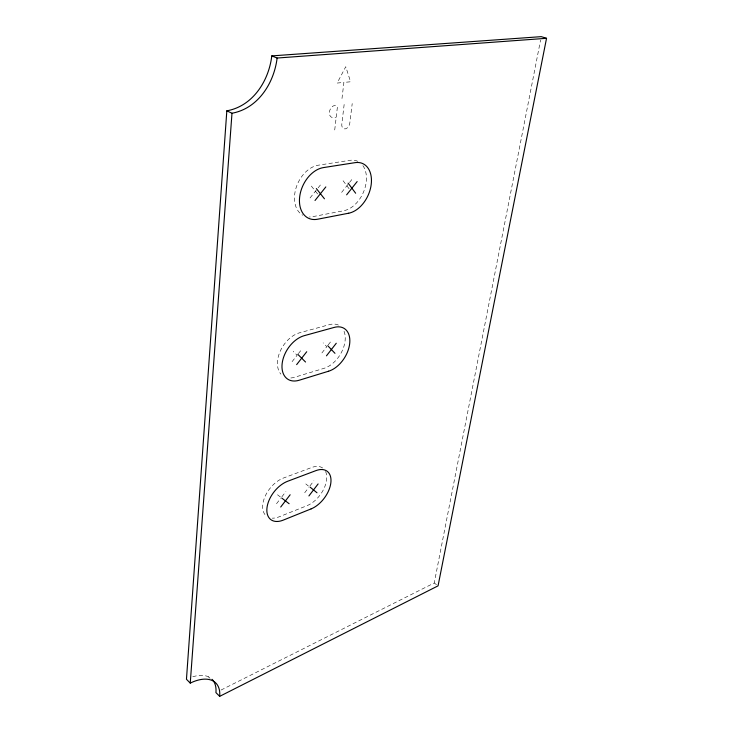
<?xml version="1.0" encoding="UTF-8"?>
<svg xmlns="http://www.w3.org/2000/svg" width="733" height="733" viewBox="0 0 733 733"><rect width="100%" height="100%" fill="white"/><g stroke="black" fill="none" stroke-linecap="round" stroke-linejoin="round"><path stroke-width="0.55" stroke-dasharray="3.67 2.75" d="M334.715 129.988L337.272 108.127A3.042 2.117 -69.6 0 0 335.393 105.433L334.697 105.515A6.249 4.343 -69.4 0 0 329.419 112.067A6.249 4.343 -69.4 0 0 333.304 117.555L335.741 117.262M341.99 98.524L343.896 82.417L337.153 83.058L345.756 66.703L350.576 81.775L344.373 82.371M344.153 104.462L341.807 124.124A5.507 3.784 -68.8 0 0 345.17 128.898A5.507 3.784 -68.8 0 0 349.806 123.117L352.207 103.564M221.027 690.055L434.238 582.992L540.578 40.013M304.699 492.75L308.639 487.628M309.949 485.924L313.88 480.811M276.515 503.736L280.556 498.495M281.903 496.754L285.925 491.531M321.897 352.958L326.79 346.682L323.134 342.852M328.192 344.895L331.683 340.424M292.091 361.662L297.122 355.239L293.218 351.373M298.377 353.636L302.143 348.835M341.642 192.385L348.853 183.314M349.504 182.49L352.124 179.2M310.041 197.974L317.453 188.683M318.131 187.84L320.825 184.469M434.238 582.992L436.529 584.705M277.505 494.757L280.482 497.056M305.789 483.908L308.419 486.061M208.52 676.834L210.032 678.327M311.342 186.063L318.131 194.612M343.081 180.721L350.649 190.8M192.77 676.77A40.572 22.017 -46.1 0 1 210.398 677.915M325.544 471.456A23.09 13.799 -53.4 0 1 306.935 505.706L279.081 516.838A23.612 14.33 -52.3 0 1 272.282 518.158M322.621 467.975A23.09 13.799 -53.4 0 0 311.708 467.48L283.414 478.044A23.612 14.33 -52.3 0 0 264.979 496.644A23.612 14.33 -52.3 0 0 266.775 516.362M362.899 165.631A26.7 18.068 -65.6 0 1 363.486 192.138A26.7 18.068 -65.6 0 1 343.777 210.728L312.597 216.675A27.258 18.976 -65.1 0 1 309.445 216.968M357.759 161.297A26.7 18.068 -65.6 0 0 350.072 160.307L318.342 165.191A27.258 18.976 -65.1 0 0 296.095 187.776A27.258 18.976 -65.1 0 0 302.729 215.218M344.043 331.252A24.574 15.842 -58.2 0 1 324.096 368.305L294.666 377.248A25.105 16.538 -57.2 0 1 289.782 378.008M338.417 325.058A24.574 15.842 -58.2 0 0 329.548 324.618L299.632 332.782A25.105 16.538 -57.2 0 0 280.308 351.015A25.105 16.538 -57.2 0 0 280.922 374.16"/><path stroke-width="1.1" d="M226.827 110.83L186.457 679.271L190.25 683.101A40.718 21.963 -46.2 0 1 219.68 696.35L438.059 585.85L546.543 38.308L541.238 36.65L271.787 55.9C268.864 80.749 252.922 106.166 226.827 110.83L231.985 113.239C258.153 108.484 274.115 82.966 277.12 58.035L546.543 38.308M190.25 683.101L231.985 113.239M308.914 495.929L318.113 483.936M280.712 507.016L290.149 494.766M326.46 355.835L336.273 343.246M296.645 364.631L306.724 351.748M346.627 194.831L357.145 181.582M315.016 200.494L325.828 186.924M271.787 55.9L277.12 58.035M281.719 498.028L289.114 503.708M310.022 487.069L316.977 492.759M297.8 354.323L305.533 362.01M219.68 696.35L215.933 692.612A40.572 22.017 -46.1 0 0 212.057 679.308M327.733 345.701L334.972 353.324M316.354 188.546L324.453 198.808M348.093 183.122L355.642 193.219M311.104 508.894L283.24 520.128A23.694 14.293 -52.4 0 1 266.977 507.905A23.694 14.293 -52.4 0 1 287.666 481.26L315.978 470.604A23.172 13.762 -53.4 0 1 330.83 483.001A23.172 13.762 -53.4 0 1 311.104 508.894M328.613 371.21L299.174 380.244A25.206 16.511 -57.2 0 1 282.141 363.66A25.206 16.511 -57.2 0 1 304.259 335.668L334.184 327.413A24.665 15.805 -58.2 0 1 349.641 343.997A24.665 15.805 -58.2 0 1 328.613 371.21M348.706 213.211L317.517 219.24A27.378 18.957 -65 0 1 299.65 197.058A27.378 18.957 -65 0 1 323.4 167.6L355.139 162.644A26.809 18.05 -65.5 0 1 371.2 184.551A26.809 18.05 -65.5 0 1 348.706 213.211"/></g></svg>
